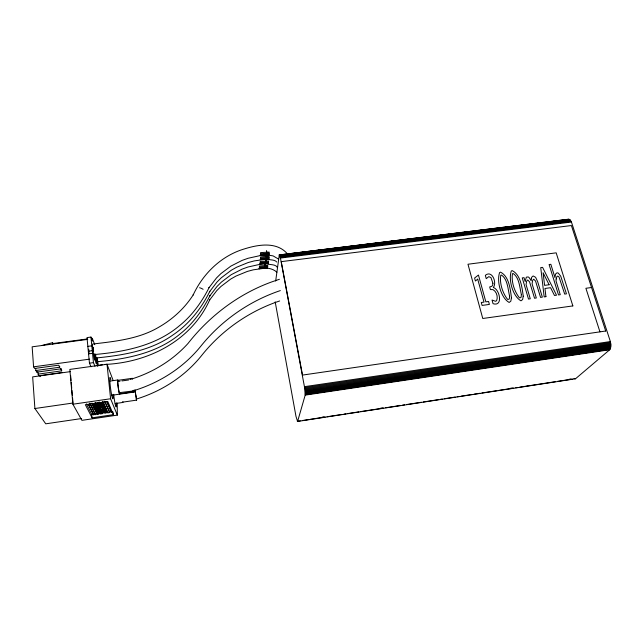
<?xml version="1.0" encoding="UTF-8"?>
<svg xmlns="http://www.w3.org/2000/svg" width="643" height="643" viewBox="0 0 643 643"><rect width="100%" height="100%" fill="white"/><g stroke="black" fill="none" stroke-linecap="round" stroke-linejoin="round"><path stroke-width="0.96" d="M94.963 366.237L93.452 362.628L90.96 337.077L87.006 337.599L89.457 363.174L91.017 366.783M113.192 380.584L107.027 364.26L69.846 369.412L72.876 404.214L81.894 420.353L117.331 415.121L117.219 403.113M134.017 390.221L133.929 390.864L119.309 392.68L119.429 393.837L133.929 391.748A7.145 0.418 82.4 0 0 134.146 390.245M275.188 301.856L295.989 416.407L297.58 421.519L305.192 395.132L304.999 389.722L280.605 258.904L279.311 254.821L275.662 281.063M573.902 378.55L575.485 378.791L609.693 349.76L610.705 347.148L610.826 344.447L610.376 341.562L571.442 222.052L569.545 219.456L567.496 219.665M276.763 262.039C273.605 258.044 264.739 262.071 266.491 255.094L266.773 259.169L266.716 258.028L266.612 259.169L254.339 260.889L248.246 262.505L236.656 267.223L231.231 270.285L221.361 277.72L216.996 282.036L209.57 291.729L209.819 291.343C201.267 308.608 189.018 324.185 172.903 334.987C150.591 350.933 122.837 355.282 96.209 357.974M266.162 263.694L266.041 259.684L266.315 263.686L266.266 262.545C266.379 265.647 275.509 263.284 277.286 267.375M94.312 354.542C124.187 351.938 155.461 345.878 179.067 326.033C192.08 315.737 201.798 302.033 209.24 287.333L208.991 287.726L216.498 277.953L220.919 273.596L230.893 266.106L242.122 260.399L248.094 258.269L260.536 255.512L260.592 252.595L269.176 252.104L268.854 254.974L266.813 254.909L266.757 253.776L266.684 254.861L273.09 255.89L278.58 259.105M265.422 266.974L265.318 268.131L253.302 269.827L247.346 271.426L235.989 276.072L230.684 279.086L221.031 286.4L216.755 290.644L209.489 300.177L209.731 299.807C191.292 340.87 148.179 362.612 104.568 364.46M265.374 267.665L259.057 268.292L259.386 268.726L259.442 265.961L267.753 265.463C268.428 270.124 263.268 268.027 265.197 264.185C267.07 270.55 264.498 266.21 259.531 267.874M97.696 361.655C126.896 359.075 157.463 353.079 180.498 333.613C193.221 323.485 202.714 310.03 209.988 295.611L209.739 295.989L217.085 286.376L221.401 282.1L231.167 274.722L242.146 269.112L247.997 267.006L260.166 264.289L260.222 261.476L268.629 260.978L268.316 263.751L259.828 263.863L266.218 263.236M260.407 259.724L260.616 256.903L269.112 256.404L268.79 259.233L260.214 259.354L266.668 258.727M98.492 405.026L96.956 405.99L96.273 404.495M96.538 405.194L96.579 406.175A3.81 1.109 -6.7 0 0 94.135 407.63A3.81 1.109 -6.7 0 0 97.551 408.233L101.433 407.662A3.802 1.109 -6.7 0 0 103.885 406.207A3.802 1.109 -6.7 0 0 100.493 405.604C99.126 405.275 95.196 407.349 98.427 407.742L97.101 407.887A2.58 0.747 -6.7 0 1 95.349 407.461A2.58 0.747 -6.7 0 1 96.482 406.601L96.707 405.556M94.891 405.717L94.545 405.886A3.802 1.109 -6.6 0 0 94.256 406.882M42.125 345.468L52.581 342.655L53.039 343.531L87.36 338.949M279.673 300.956C249.098 311.164 221.642 330.389 201.556 355.595C184.887 376.396 161.538 391.45 136.099 399.142M280.332 290.588C249.267 301.045 221.369 320.584 200.865 346.143C183.472 367.756 159.03 383.212 132.514 391.04M279.424 279.279L271.74 281.907C238.657 293.907 209.658 315.834 188.005 343.466C172.509 360.594 152.045 372.964 129.95 379.523M103.121 410.29L102.912 409.832L101.248 410.387L101.417 412.067L96.265 412.002L96.169 411.046L96.482 412.46L100.099 412.501L97.005 413.521L96.836 411.841M102.39 409.261L102.984 410.564L105.685 408.916L106.055 411.054L102.952 412.083L106.537 412.123L106.738 412.573L101.634 412.517L97.222 413.971L91.925 403.057M97.937 411.48L98.009 412.203L96.908 412.573L97.222 413.971M101.417 412.067L105.854 410.604L105.685 408.916M100.019 404.576L100.477 404.455A2.604 0.764 -6.6 0 0 101.498 403.434L101.232 403.314A2.604 0.764 -6.6 0 0 99.874 403.145L95.164 403.804A2.604 0.764 -6.6 0 0 94.015 404.672A2.604 0.764 -6.6 0 0 95.791 405.122L100.019 404.576L99.85 402.856L96.193 404.117M100.131 407.445L98.379 406.85L100.943 405.958A2.572 0.747 -6.7 0 1 102.679 406.392A2.572 0.747 -6.7 0 1 101.53 407.244L100.131 407.445L99.962 405.741L101.361 405.54M100.983 406.392L101.441 406.272A2.572 0.756 -6.7 0 0 102.591 405.588M321.974 417.211L323.951 416.913M380.487 408.233L382.472 407.927M397.35 405.645L399.335 405.339M510.421 388.292L512.407 387.986M527.284 385.704L529.269 385.406M568.942 379.314L570.928 379.008M297.323 421.302L300.305 420.852M302.29 420.546L308.246 419.63M310.231 419.324L325.125 417.034M327.11 416.736L341.996 414.446M343.981 414.14L345.974 413.835M347.959 413.529L358.874 411.858M360.86 411.552L383.694 408.048M385.679 407.742L400.573 405.452M402.558 405.146L404.543 404.841M406.529 404.543L421.422 402.253M423.407 401.947L438.301 399.665M440.286 399.359L442.271 399.054M444.257 398.748L455.18 397.069M457.165 396.763L459.15 396.466M461.135 396.16L472.058 394.481M474.044 394.175L480 393.259M481.985 392.953L496.878 390.671M498.864 390.365L513.757 388.083M515.742 387.777L517.728 387.472M519.713 387.166L555.456 381.677M557.441 381.371L572.334 379.089M297.46 421.47L575.485 378.791M305.272 394.03L610.303 348.643M305.248 394.641L610.022 349.253M305.192 395.132L609.693 349.76M81.637 418.537L45.749 423.817L34.899 408.522L32.664 376.878L70.28 371.654M113.393 414.671L107.767 401.457L85.342 404.704L92.078 417.821L113.393 414.671L113.216 412.935M304.565 386.66L610.376 341.562M304.726 387.681L610.593 342.518M304.878 388.71L610.737 343.483M304.999 389.722L610.826 344.447M305.103 390.711L610.85 345.395M305.184 391.651L610.81 346.296M305.24 392.527L610.705 347.148M305.264 393.323L610.537 347.935M135.705 394.746L136.613 400.131L122.54 402.172A6.952 0.506 82.5 0 0 122.861 401.674M115.185 403.571L122.717 402.47M96.563 409.961L96.402 408.265L98.21 408L98.283 408.739L100.091 408.474L100.019 407.734L101.827 407.477L101.907 408.209L103.716 407.943L103.636 407.212L105.026 407.437L105.195 409.133L96.755 410.363L97.141 411.166L95.944 411.343L94.867 408.369L96.08 408.192L96.563 409.961L105.018 408.731L105.195 409.133M96.177 409.157L94.963 409.334L94.802 407.63M86.363 403.86L91.764 414.47L95.389 414.671L90.076 403.33M95.317 413.947L97.101 413.69L97.165 414.413L98.942 414.148L98.877 413.433L100.654 413.168L100.718 413.891L102.494 413.626L102.422 412.91L106.047 413.103L105.974 412.388M113.128 412.067L109.511 411.866L104.857 401.184M102.687 401.312L107.815 412.846L109.583 412.589L109.511 411.866A0.9 0.828 -23.5 0 1 109.712 411.239M111.834 395.276L134.082 392.077M34.899 408.522L73.021 403.016L72.587 398.121M72.876 404.214L110.596 398.756L117.331 415.121M95.252 403.394L99.207 402.815A3.842 1.133 -6.6 0 1 102.647 403.442A3.842 1.133 -6.6 0 1 100.171 404.913L96.249 405.484A3.842 1.133 -6.6 0 1 92.793 404.873A3.842 1.133 -6.6 0 1 95.252 403.394L95.156 402.405M110.049 381.082L117.79 379.981M119.429 393.837A7.161 0.539 82.4 0 1 117.894 384.876A7.161 0.539 82.4 0 1 117.974 380.334L132.402 378.293A7.145 0.418 82.4 0 1 132.611 379.097M119.55 392.801A5.908 0.442 82.4 0 1 118.208 386.708A5.908 0.442 82.4 0 1 118.111 381.524L120.024 381.203M121.953 380.929L128.68 379.973M62.508 372.45L39.062 375.705L38.09 374.13L37.897 372.008M87.737 339.383L32.15 346.818L33.581 366.831L89.634 359.14M35.67 368.383L35.863 370.521L59.719 367.233L59.638 366.197M89.457 363.174L93.452 362.628M35.863 370.521L36.86 372.136L61.455 368.752M99.681 365.144L102.615 364.734M38.09 374.13L61.664 370.858L61.575 369.838M88.589 351.182L92.552 350.644M88.565 353.875L92.544 353.337M591.431 287.525L585.894 288.281L599.951 331.852M92.881 344.013C115.435 341.337 138.976 338.99 158.925 327.118C172.766 319.169 184.854 308.085 193.406 294.566L193.173 294.96C203.228 273.283 221.739 255.432 244.983 248.737C258.727 244.493 276.988 241.455 287.542 254.009M87.85 346.368L91.812 345.83M279.922 256.027L570.373 220.187M280.099 256.613L570.759 220.718M280.268 257.296L571.113 221.345M280.436 258.06L571.442 222.052M279.086 254.958L568.693 219.183M279.448 254.933L569.119 219.255M280.991 254.966L283.973 254.604M285.966 254.355L288.948 253.985M291.93 253.623L293.923 253.374M296.905 253.004L298.899 252.763M301.88 252.394L304.87 252.024M306.856 251.783L309.838 251.413M312.828 251.043L315.809 250.682M317.803 250.432L320.785 250.063M322.77 249.822L325.76 249.452M327.745 249.211L330.735 248.841M333.717 248.471L335.702 248.23M338.692 247.86L340.677 247.611M343.667 247.25L346.649 246.88M348.643 246.631L351.625 246.269M354.606 245.899L356.6 245.65M359.582 245.288L362.564 244.919M364.557 244.67L367.539 244.308M369.532 244.059L372.514 243.689M375.496 243.327L377.489 243.078M380.471 242.708L382.464 242.467M385.446 242.098L388.428 241.728M390.422 241.487L393.403 241.117M396.393 240.747L398.379 240.506M401.361 240.136L404.351 239.767M406.336 239.526L409.326 239.156M411.311 238.915L414.301 238.545M417.283 238.175L419.268 237.934M422.258 237.564L424.243 237.315M427.233 236.954L430.215 236.584M432.2 236.335L435.19 235.973M438.172 235.603L440.166 235.354M443.148 234.992L445.133 234.743M448.123 234.374L451.105 234.012M453.098 233.763L456.08 233.393M459.062 233.031L461.055 232.782M464.037 232.412L466.03 232.171M469.012 231.801L471.994 231.432M473.987 231.191L476.969 230.821M478.963 230.58L481.945 230.21M484.926 229.84L486.92 229.599M489.902 229.229L492.892 228.86M494.877 228.619L497.859 228.249M499.852 228L502.834 227.638M505.824 227.268L507.809 227.019M510.791 226.657L513.781 226.288M515.766 226.039L518.756 225.677M520.742 225.428L523.732 225.058M526.713 224.696L528.699 224.447M531.689 224.077L534.671 223.716M536.664 223.467L539.646 223.097M541.631 222.856L544.621 222.486M547.603 222.116L549.596 221.875M552.578 221.505L555.56 221.136M557.553 220.895L560.535 220.525M562.529 220.284L565.51 219.914M279.601 255.183L569.545 219.456M279.761 255.544L569.963 219.769M260.311 263.413L268.428 262.907M259.491 268.452L267.496 267.93M260.68 254.596L268.975 254.089M260.704 258.872L268.911 258.365M260.656 259.475L268.838 258.96M260.294 262.553L268.525 262.055M260.27 264.008L268.364 263.485M259.515 267.022L267.649 266.524M259.242 268.67C265.254 267.408 272.134 267.874 276.868 272.198M260.664 253.704L269.071 253.205M266.708 254.475L260.19 255.102C264.828 256.284 268.452 255.986 266.532 250.77L266.66 254.917L260.383 255.472M260.688 257.996L268.999 257.497M266.62 254.628L268.903 254.692M98.781 409.792L99.4 411.086L101.321 411.11L100.629 409.623M265.446 267.311L267.56 267.367M101.924 403.876L102.599 403.965A3.802 1.117 -6.7 0 1 103.193 405.283M98.291 406.046L99.054 406.408L99.151 407.381M97.487 405.902L96.9 405.5M33.581 366.831L34.601 368.479L58.626 365.176L59.719 367.233M60.587 368.857L61.664 370.858M88.292 404.343L93.613 414.936M88.662 404.479L93.54 414.213M89.707 403.193L95.389 414.671M92.407 407.115L93.066 408.45M91.997 403.804L97.165 414.413M96.402 408.265L96.595 408.675M97.68 411.52L98.009 412.203M99.882 412.115L100.718 413.891M99.4 406.979L100.091 408.474M101.859 412.251L102.494 413.626M100.019 407.734L100.284 408.876M103.893 408.345L104.648 410.009M104.576 409.286L104.777 409.744M105.854 410.604L106.055 411.054M103.402 402.341L107.815 412.846M104.93 401.931L109.583 412.589M107.076 401.811L110.901 410.716M106.77 401.666L111.36 412.324M90.96 337.077L92.536 341.063L92.262 338.29L94.762 344.664M136.613 400.131L135.03 389.827M97.31 366.044L96.233 357.886M96.538 358.103L96.876 359.413L96.86 357.621M93.484 347.558L93.589 348.128M93.605 351.207L93.147 347.421M94.939 353.787L95.397 355.804L95.461 355.097M135.504 393.307L135.191 390.574M133.8 390.59L133.929 391.748M40.075 375.552L40.196 376.629M117.974 380.334L118.103 381.476M107.027 364.26L110.596 398.756M106.738 412.573L106.368 410.451L106.537 412.123M104.841 407.035L105.018 408.731M102.912 409.832L102.984 410.564M102.149 403.908L102.221 404.648L100.396 404.632L100.445 405.974M97.607 360.57L98.09 365.393M97.189 358.794L97.873 366.188M100.911 405.653L101.08 407.357M95.711 355.113L96.273 363.528L94.73 354.156M99.721 402.872L99.802 403.619L100.38 403.482A2.604 0.772 -6.6 0 0 101.425 402.968M94.481 354.301C95.887 372.723 91.676 341.923 92.6 344.375M99.11 401.835L99.207 402.815M99.44 405.725L99.609 407.437M99.4 411.086L99.327 410.363L97.39 410.338L97.463 411.062L97.053 410.21L97.141 411.166M98.692 406.32L98.781 407.292M98.395 405.693L98.524 407.164M98.283 405.878L98.387 407.019M97.929 404.463L98.098 406.175M97.479 405.46L97.575 406.432M97.27 407.429L97.101 405.717L97.431 406.159L96.932 406.183A2.58 0.756 -6.6 0 1 95.952 406.111M96.884 405.251L97.069 407.212M96.12 403.37L96.289 405.098M88.686 349.262L89.064 353.216M91.764 414.47L92.078 417.821M70.626 375.576L71.052 380.471M71.22 382.432L71.735 388.316M71.903 390.277L72.337 395.18M52.581 342.655L52.734 344.527M36.772 371.075L36.86 372.136M199.579 287.734A5.104 1.792 29.3 0 1 203.1 289.31M92.913 404.117A3.842 1.133 -6.6 0 1 92.849 403.37M111.118 411.207A0.9 0.828 -23.5 0 1 111.279 411.608M112.991 394.368A10.754 0.892 82.4 0 1 112.027 396.699A10.754 0.892 82.4 0 1 109.873 381.749A10.754 0.892 82.4 0 1 110.853 379.587M116.27 402.823A10.441 0.844 82.5 0 1 115.652 406.006A10.441 0.844 82.5 0 1 113.65 394.352M521.377 294.518L521.168 296.978L520.766 297.645L519.448 297.822C514.392 291.576 511.185 281.65 512.455 273.725L513.05 273.452C519.399 277.535 519.64 287.63 521.377 294.518M509.594 296.118L509.377 298.585L508.967 299.252L507.64 299.437C502.601 293.168 499.442 283.193 500.76 275.276L501.363 274.995C507.713 279.086 507.898 289.221 509.594 296.118M492.916 283.225L492.715 285.074L491.839 286.288L489.677 286.963L490.408 289.567L492.972 289.615C496.669 291.568 498.172 297.01 496.621 300.723L495.56 301.294L492.032 300.048L493.044 303.697C503.348 306.96 499.82 289.342 493.31 287.493C497.2 282.751 492.112 269.642 485.328 275.333L486.253 278.66L488.768 276.659L490.914 277.519L492.916 283.225M531.287 278.781L531.19 280.798L529.181 277.639L528.192 276.916L526.32 277.165L525.186 281.602L524.021 277.663L522.253 277.897L528.498 299.059L530.282 298.81L526.07 284.592L526.617 281.224L527.694 279.986L529.559 281.851L534.534 298.231L536.326 297.982L532.082 283.78L532.613 280.436L533.706 279.199L535.555 281.055L540.554 297.404L542.346 297.154L537.701 281.779L535.619 277.31L533.135 275.951L531.64 277.294L531.287 278.781M556.147 278.966L556.042 281.063L560.27 294.695L558.502 294.936L549.098 264.538L550.842 264.305L554.973 277.615L555.496 274.135L557.007 272.793L558.269 273.074L560.728 276.177L566.459 293.851L564.691 294.092L559.016 276.948L557.658 276.096L556.959 276.49L556.147 278.966M523.233 296.19L522.63 299.534L520.983 300.844C512.704 296.302 508.251 279.705 511.298 271L512.222 270.615C520.774 274.955 522.028 287.469 523.233 296.19M511.45 297.797L510.831 301.149L509.168 302.467C500.873 297.91 496.509 281.232 499.619 272.536L500.543 272.142C509.103 276.498 510.293 289.069 511.45 297.797M477.717 279.183L475.402 280.983L474.598 278.025L478.448 275.051L485.843 301.856L488.567 301.487L489.379 304.42L482.097 305.425L481.294 302.483L484.018 302.106L477.717 279.183M605.706 331.016L302.531 375.078L281.24 261.637L571.394 225.54L605.706 331.016M572.857 305.915L482.764 318.494L467.975 264.233L556.179 252.844L572.857 305.915M545.923 296.664L544.171 296.905L540.739 267.592L542.588 267.351L556.525 295.209L554.483 295.491L550.593 287.702L544.967 288.466L545.923 296.664M549.114 284.753L544.589 285.363L543.102 272.769L549.114 284.753"/></g></svg>
